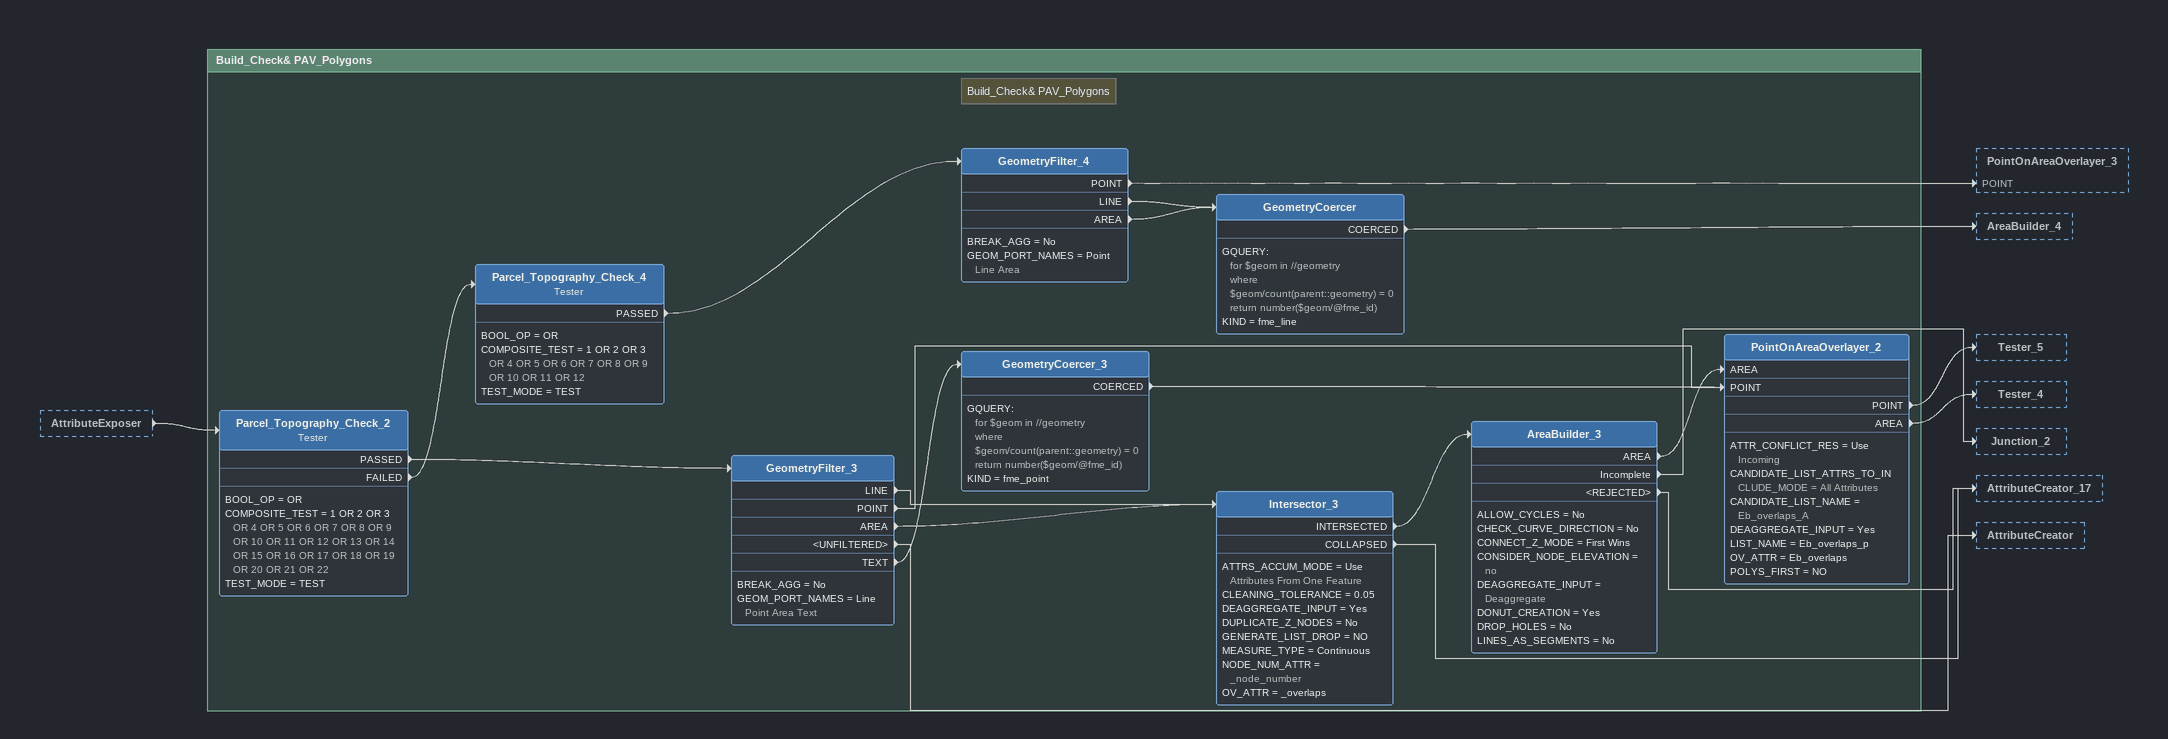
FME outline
AttributeExposer [outside]
    -> Parcel_Topography_Check_2

Bookmark: Build_Check& PAV_Polygons
Parcel_Topography_Check_2: Tester
    BOOL_OP = OR
    COMPOSITE_TEST = 1 OR 2 OR 3 OR 4 OR 5 OR 6 OR 7 OR 8 OR 9 OR 10 OR 11 OR 12 OR 13 OR 14 OR 15 OR 16 OR 17 OR 18 OR 19 OR 20 OR 21 OR 22
    TEST_MODE = TEST
    PASSED -> GeometryFilter_3
    FAILED -> Parcel_Topography_Check_4
Parcel_Topography_Check_4: Tester
    BOOL_OP = OR
    COMPOSITE_TEST = 1 OR 2 OR 3 OR 4 OR 5 OR 6 OR 7 OR 8 OR 9 OR 10 OR 11 OR 12
    TEST_MODE = TEST
    PASSED -> GeometryFilter_4
Note: Build_Check& PAV_Polygons
GeometryFilter_4
    BREAK_AGG = No
    GEOM_PORT_NAMES = Point Line Area
    POINT -> PointOnAreaOverlayer_3 [POINT]
    LINE -> GeometryCoercer
    AREA -> GeometryCoercer
GeometryCoercer
    GQUERY:
      for $geom in //geometry
      where $geom/count(parent::geometry) = 0
      return number($geom/@fme_id)
    KIND = fme_line
    COERCED -> AreaBuilder_4
GeometryFilter_3
    BREAK_AGG = No
    GEOM_PORT_NAMES = Line Point Area Text
    LINE -> Intersector_3
    POINT -> PointOnAreaOverlayer_2 [POINT]
    AREA -> Intersector_3
    <UNFILTERED> -> AttributeCreator
    TEXT -> GeometryCoercer_3
GeometryCoercer_3
    GQUERY:
      for $geom in //geometry
      where $geom/count(parent::geometry) = 0
      return number($geom/@fme_id)
    KIND = fme_point
    COERCED -> PointOnAreaOverlayer_2 [POINT]
Intersector_3
    ATTRS_ACCUM_MODE = Use Attributes From One Feature
    CLEANING_TOLERANCE = 0.05
    DEAGGREGATE_INPUT = Yes
    DUPLICATE_Z_NODES = No
    GENERATE_LIST_DROP = NO
    MEASURE_TYPE = Continuous
    NODE_NUM_ATTR = _node_number
    OV_ATTR = _overlaps
    INTERSECTED -> AreaBuilder_3
    COLLAPSED -> AttributeCreator_17
AreaBuilder_3
    ALLOW_CYCLES = No
    CHECK_CURVE_DIRECTION = No
    CONNECT_Z_MODE = First Wins
    CONSIDER_NODE_ELEVATION = no
    DEAGGREGATE_INPUT = Deaggregate
    DONUT_CREATION = Yes
    DROP_HOLES = No
    LINES_AS_SEGMENTS = No
    AREA -> PointOnAreaOverlayer_2 [AREA]
    Incomplete -> Junction_2
    <REJECTED> -> AttributeCreator_17
PointOnAreaOverlayer_2
    ATTR_CONFLICT_RES = Use Incoming
    CANDIDATE_LIST_ATTRS_TO_INCLUDE_MODE = All Attributes
    CANDIDATE_LIST_NAME = Eb_overlaps_A
    DEAGGREGATE_INPUT = Yes
    LIST_NAME = Eb_overlaps_p
    OV_ATTR = Eb_overlaps
    POLYS_FIRST = NO
    POINT -> Tester_5
    AREA -> Tester_4
